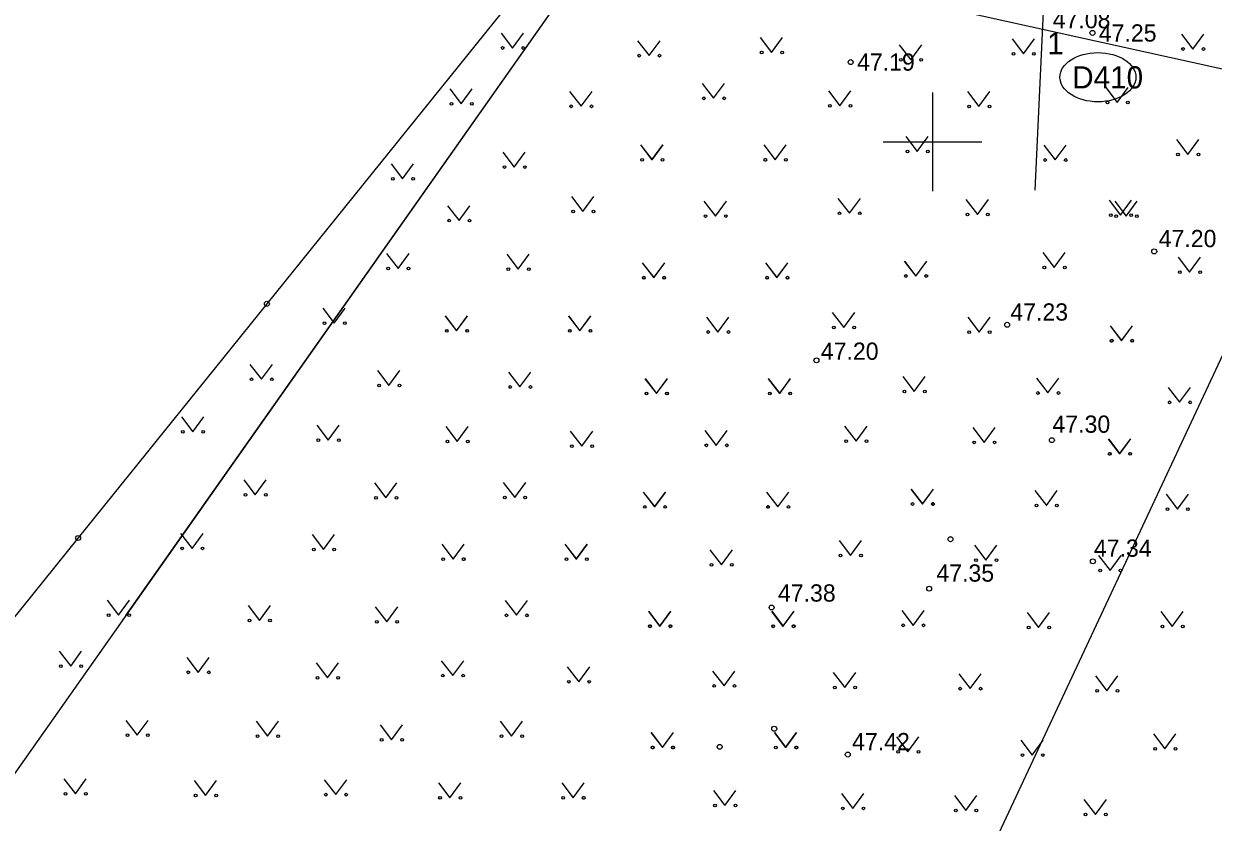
# Model space of a CAD drawing. Extents: x 641249 to 641933, y 6455704 to 6456001.
# Drawn here: x 641813.13 to 641861.39, y 6455822.4 to 6455854.79 of the extents above; entities that cross this region are included whole.
import ezdxf

# ---------------------------------------------------------------- set-up
doc = ezdxf.new("R2010")
doc.units = 0
for name, color, linetype in [('41', 7, 'Continuous'), ('DTRASS', 7, 'Continuous'), ('HALJASTUS', 7, 'Continuous'), ('KAEVU_NR', 7, 'Continuous'), ('KORGUS', 7, 'Continuous'), ('PIIR', 7, 'Continuous'), ('TEE', 7, 'Continuous'), ('TORU_NR', 7, 'Continuous'), ('VORK', 7, 'Continuous')]:
    doc.layers.add(name, color=color, linetype=linetype)

# ---------------------------------------------------------------- blocks, each defined once
blk = doc.blocks.new('MURU79')
at = {"layer": '41'}
for p, q in [((-46.3, 60.7), (0, 0)), ((0, 0), (44.6, 60.7))]:
    blk.add_line(p, q, dxfattribs=at)
for centre in [(-40.1, 0), (42.8, 0)]:
    blk.add_circle(centre, 5.5, dxfattribs=at)
blk = doc.blocks.new('MURU87')
at = {"layer": '41'}
for p, q in [((-46.3, 60.7), (0, 0)), ((0, 0), (44.6, 60.7))]:
    blk.add_line(p, q, dxfattribs=at)
for centre in [(-40.1, 0), (42.8, 0)]:
    blk.add_circle(centre, 5.5, dxfattribs=at)
blk = doc.blocks.new('MUR114')
at = {"layer": '41'}
for p, q in [((-46.1, 60.8), (0.3, 0.1)), ((0.3, 0.1), (44.8, 60.8))]:
    blk.add_line(p, q, dxfattribs=at)
for centre in [(-39.8, 0.1), (43.1, 0.1)]:
    blk.add_circle(centre, 5.5, dxfattribs=at)
blk = doc.blocks.new('VKORI6')
for p, q in [((0, 200), (0, -200)), ((-200, 0), (200, 0))]:
    blk.add_line(p, q)
blk = doc.blocks.new('MUR105')
at = {"layer": '41'}
for p, q in [((-46.3, 60.7), (0, 0)), ((0, 0), (44.6, 60.7))]:
    blk.add_line(p, q, dxfattribs=at)
for centre in [(-40.1, 0), (42.8, 0)]:
    blk.add_circle(centre, 5.5, dxfattribs=at)
blk = doc.blocks.new('MUR106')
at = {"layer": '41'}
for p, q in [((-46.3, 60.7), (0, 0)), ((0, 0), (44.6, 60.7))]:
    blk.add_line(p, q, dxfattribs=at)
for centre in [(-40.1, 0), (42.8, 0)]:
    blk.add_circle(centre, 5.5, dxfattribs=at)
blk = doc.blocks.new('MURU81')
at = {"layer": '41'}
for p, q in [((-46.3, 60.7), (0, 0)), ((0, 0), (44.6, 60.7))]:
    blk.add_line(p, q, dxfattribs=at)
for centre in [(-40.1, 0), (42.8, 0)]:
    blk.add_circle(centre, 5.5, dxfattribs=at)

msp = doc.modelspace()

# ---------------------------------------------------------------- linework, layer by layer
at = {"layer": 'DTRASS'}
for p, q in [((641854.509, 6455855.572), (641854.153, 6455848.036)), ((641867.815, 6455854.292), (641850.25, 6455816.74))]:
    msp.add_line(p, q, dxfattribs=at)
at = {"layer": 'HALJASTUS'}
for p, q in [((641843.006, 6455854.23), (641843.47, 6455853.624)), ((641843.47, 6455853.624), (641843.915, 6455854.23)), ((641853.228, 6455854.183), (641853.691, 6455853.577)), ((641853.691, 6455853.577), (641854.137, 6455854.183)), ((641860.104, 6455854.376), (641860.568, 6455853.769)), ((641860.568, 6455853.769), (641861.013, 6455854.376)), ((641848.653, 6455853.937), (641849.117, 6455853.33)), ((641849.117, 6455853.33), (641849.562, 6455853.937)), ((641835.276, 6455852.05), (641835.739, 6455851.444)), ((641835.739, 6455851.444), (641836.185, 6455852.05)), ((641840.656, 6455852.376), (641841.119, 6455851.769)), ((641841.119, 6455851.769), (641841.565, 6455852.376)), ((641845.779, 6455852.073), (641846.242, 6455851.466)), ((641846.242, 6455851.466), (641846.688, 6455852.073)), ((641851.422, 6455852.043), (641851.885, 6455851.436)), ((641851.885, 6455851.436), (641852.331, 6455852.043)), ((641857.037, 6455852.211), (641857.5, 6455851.604)), ((641857.5, 6455851.604), (641857.946, 6455852.211)), ((641848.921, 6455850.223), (641849.384, 6455849.616)), ((641849.384, 6455849.616), (641849.83, 6455850.223)), ((641859.901, 6455850.097), (641860.364, 6455849.49)), ((641860.364, 6455849.49), (641860.81, 6455850.097)), ((641838.156, 6455849.876), (641838.619, 6455849.269)), ((641838.619, 6455849.269), (641839.065, 6455849.876)), ((641843.156, 6455849.876), (641843.619, 6455849.269)), ((641843.619, 6455849.269), (641844.065, 6455849.876)), ((641854.515, 6455849.874), (641854.978, 6455849.267)), ((641854.978, 6455849.267), (641855.424, 6455849.874)), ((641835.356, 6455847.786), (641835.819, 6455847.18)), ((641835.819, 6455847.18), (641836.265, 6455847.786)), ((641846.165, 6455847.71), (641846.628, 6455847.104)), ((641846.628, 6455847.104), (641847.074, 6455847.71)), ((641851.36, 6455847.666), (641851.823, 6455847.059)), ((641851.823, 6455847.059), (641852.269, 6455847.666)), ((641830.324, 6455847.413), (641830.788, 6455846.806)), ((641830.788, 6455846.806), (641831.233, 6455847.413)), ((641840.727, 6455847.6), (641841.19, 6455846.993)), ((641841.19, 6455846.993), (641841.636, 6455847.6)), ((641857.171, 6455847.635), (641857.635, 6455847.028)), ((641857.635, 6455847.028), (641858.08, 6455847.635)), ((641827.851, 6455845.476), (641828.314, 6455844.869)), ((641828.314, 6455844.869), (641828.76, 6455845.476)), ((641832.727, 6455845.44), (641833.19, 6455844.833)), ((641833.19, 6455844.833), (641833.636, 6455845.44)), ((641854.478, 6455845.507), (641854.941, 6455844.901)), ((641854.941, 6455844.901), (641855.387, 6455845.507)), ((641859.972, 6455845.321), (641860.435, 6455844.714)), ((641860.435, 6455844.714), (641860.881, 6455845.321)), ((641838.227, 6455845.1), (641838.69, 6455844.493)), ((641838.69, 6455844.493), (641839.136, 6455845.1)), ((641843.227, 6455845.1), (641843.69, 6455844.493)), ((641843.69, 6455844.493), (641844.136, 6455845.1)), ((641848.86, 6455845.166), (641849.323, 6455844.559)), ((641849.323, 6455844.559), (641849.769, 6455845.166)), ((641825.263, 6455843.257), (641825.726, 6455842.65)), ((641825.726, 6455842.65), (641826.172, 6455843.257)), ((641830.227, 6455842.94), (641830.69, 6455842.333)), ((641830.69, 6455842.333), (641831.136, 6455842.94)), ((641835.227, 6455842.94), (641835.69, 6455842.333)), ((641835.69, 6455842.333), (641836.136, 6455842.94)), ((641840.834, 6455842.895), (641841.297, 6455842.288)), ((641841.297, 6455842.288), (641841.743, 6455842.895)), ((641845.937, 6455843.077), (641846.401, 6455842.47)), ((641846.401, 6455842.47), (641846.846, 6455843.077)), ((641851.431, 6455842.89), (641851.895, 6455842.283)), ((641851.895, 6455842.283), (641852.34, 6455842.89)), ((641857.213, 6455842.544), (641857.676, 6455841.937)), ((641857.676, 6455841.937), (641858.122, 6455842.544)), ((641822.306, 6455840.976), (641822.769, 6455840.369)), ((641822.769, 6455840.369), (641823.215, 6455840.976)), ((641827.481, 6455840.729), (641827.944, 6455840.122)), ((641827.944, 6455840.122), (641828.39, 6455840.729)), ((641832.798, 6455840.664), (641833.262, 6455840.057)), ((641833.262, 6455840.057), (641833.707, 6455840.664)), ((641848.798, 6455840.482), (641849.261, 6455839.876)), ((641849.261, 6455839.876), (641849.707, 6455840.482)), ((641838.334, 6455840.395), (641838.797, 6455839.788)), ((641838.797, 6455839.788), (641839.243, 6455840.395)), ((641843.334, 6455840.395), (641843.797, 6455839.788)), ((641843.797, 6455839.788), (641844.243, 6455840.395)), ((641854.219, 6455840.421), (641854.683, 6455839.814)), ((641854.683, 6455839.814), (641855.128, 6455840.421)), ((641859.561, 6455840.042), (641860.025, 6455839.435)), ((641860.025, 6455839.435), (641860.47, 6455840.042)), ((641819.521, 6455838.841), (641819.984, 6455838.235)), ((641819.984, 6455838.235), (641820.43, 6455838.841)), ((641825.017, 6455838.51), (641825.48, 6455837.903)), ((641825.48, 6455837.903), (641825.926, 6455838.51)), ((641830.253, 6455838.448), (641830.717, 6455837.841)), ((641830.717, 6455837.841), (641831.162, 6455838.448)), ((641835.305, 6455838.263), (641835.769, 6455837.656)), ((641835.769, 6455837.656), (641836.214, 6455838.263)), ((641840.763, 6455838.297), (641841.226, 6455837.69)), ((641841.226, 6455837.69), (641841.672, 6455838.297)), ((641846.437, 6455838.463), (641846.9, 6455837.856)), ((641846.9, 6455837.856), (641847.346, 6455838.463)), ((641851.632, 6455838.418), (641852.095, 6455837.811)), ((641852.095, 6455837.811), (641852.541, 6455838.418)), ((641857.137, 6455837.954), (641857.6, 6455837.347)), ((641857.6, 6455837.347), (641858.046, 6455837.954)), ((641822.059, 6455836.29), (641822.523, 6455835.684)), ((641822.523, 6455835.684), (641822.968, 6455836.29)), ((641827.358, 6455836.167), (641827.821, 6455835.56)), ((641827.821, 6455835.56), (641828.267, 6455836.167)), ((641832.585, 6455836.177), (641833.048, 6455835.57)), ((641833.048, 6455835.57), (641833.494, 6455836.177)), ((641838.263, 6455835.797), (641838.726, 6455835.19)), ((641838.726, 6455835.19), (641839.172, 6455835.797)), ((641843.263, 6455835.797), (641843.726, 6455835.19)), ((641843.726, 6455835.19), (641844.172, 6455835.797)), ((641849.132, 6455835.918), (641849.595, 6455835.311)), ((641849.595, 6455835.311), (641850.041, 6455835.918)), ((641854.158, 6455835.859), (641854.621, 6455835.252)), ((641854.621, 6455835.252), (641855.067, 6455835.859)), ((641859.477, 6455835.707), (641859.94, 6455835.1)), ((641859.94, 6455835.1), (641860.386, 6455835.707)), ((641819.493, 6455834.116), (641819.956, 6455833.51)), ((641819.956, 6455833.51), (641820.402, 6455834.116)), ((641824.832, 6455834.071), (641825.295, 6455833.464)), ((641825.295, 6455833.464), (641825.741, 6455834.071)), ((641830.085, 6455833.677), (641830.548, 6455833.07)), ((641830.548, 6455833.07), (641830.994, 6455833.677)), ((641835.085, 6455833.677), (641835.548, 6455833.07)), ((641835.548, 6455833.07), (641835.994, 6455833.677)), ((641846.209, 6455833.829), (641846.672, 6455833.222)), ((641846.672, 6455833.222), (641847.118, 6455833.829)), ((641840.971, 6455833.454), (641841.435, 6455832.847)), ((641841.435, 6455832.847), (641841.88, 6455833.454)), ((641851.703, 6455833.642), (641852.167, 6455833.035)), ((641852.167, 6455833.035), (641852.612, 6455833.642)), ((641856.743, 6455833.224), (641857.206, 6455832.617)), ((641857.206, 6455832.617), (641857.652, 6455833.224)), ((641816.51, 6455831.409), (641816.973, 6455830.802)), ((641816.973, 6455830.802), (641817.419, 6455831.409)), ((641832.656, 6455831.401), (641833.119, 6455830.794)), ((641833.119, 6455830.794), (641833.565, 6455831.401)), ((641822.227, 6455831.188), (641822.691, 6455830.581)), ((641822.691, 6455830.581), (641823.136, 6455831.188)), ((641827.392, 6455831.132), (641827.855, 6455830.526)), ((641827.855, 6455830.526), (641828.301, 6455831.132)), ((641838.471, 6455830.954), (641838.935, 6455830.347)), ((641838.935, 6455830.347), (641839.38, 6455830.954)), ((641843.471, 6455830.954), (641843.935, 6455830.347)), ((641843.935, 6455830.347), (641844.38, 6455830.954)), ((641848.751, 6455830.993), (641849.215, 6455830.387)), ((641849.215, 6455830.387), (641849.66, 6455830.993)), ((641853.841, 6455830.909), (641854.304, 6455830.302)), ((641854.304, 6455830.302), (641854.75, 6455830.909)), ((641859.267, 6455830.951), (641859.73, 6455830.344)), ((641859.73, 6455830.344), (641860.176, 6455830.951)), ((641814.566, 6455829.339), (641815.03, 6455828.733)), ((641815.03, 6455828.733), (641815.475, 6455829.339)), ((641819.741, 6455829.088), (641820.205, 6455828.481)), ((641820.205, 6455828.481), (641820.65, 6455829.088)), ((641824.989, 6455828.867), (641825.452, 6455828.26)), ((641825.452, 6455828.26), (641825.898, 6455828.867)), ((641830.069, 6455828.954), (641830.532, 6455828.347)), ((641830.532, 6455828.347), (641830.978, 6455828.954)), ((641835.182, 6455828.707), (641835.645, 6455828.101)), ((641835.645, 6455828.101), (641836.091, 6455828.707)), ((641841.078, 6455828.535), (641841.542, 6455827.928)), ((641841.542, 6455827.928), (641841.987, 6455828.535)), ((641845.975, 6455828.468), (641846.438, 6455827.861)), ((641846.438, 6455827.861), (641846.884, 6455828.468)), ((641851.065, 6455828.426), (641851.528, 6455827.819)), ((641851.528, 6455827.819), (641851.974, 6455828.426)), ((641856.617, 6455828.342), (641857.08, 6455827.735)), ((641857.08, 6455827.735), (641857.526, 6455828.342)), ((641817.272, 6455826.533), (641817.735, 6455825.927)), ((641817.735, 6455825.927), (641818.181, 6455826.533)), ((641822.555, 6455826.497), (641823.018, 6455825.891)), ((641823.018, 6455825.891), (641823.464, 6455826.497)), ((641832.455, 6455826.5), (641832.918, 6455825.893)), ((641832.918, 6455825.893), (641833.364, 6455826.5)), ((641827.587, 6455826.354), (641828.05, 6455825.747)), ((641828.05, 6455825.747), (641828.496, 6455826.354)), ((641838.578, 6455826.035), (641839.042, 6455825.428)), ((641839.042, 6455825.428), (641839.487, 6455826.035)), ((641843.578, 6455826.035), (641844.042, 6455825.428)), ((641844.042, 6455825.428), (641844.487, 6455826.035)), ((641858.972, 6455825.985), (641859.436, 6455825.378)), ((641859.436, 6455825.378), (641859.881, 6455825.985)), ((641848.541, 6455825.859), (641849.004, 6455825.252)), ((641849.004, 6455825.252), (641849.45, 6455825.859)), ((641853.588, 6455825.732), (641854.052, 6455825.126)), ((641854.052, 6455825.126), (641854.497, 6455825.732)), ((641814.756, 6455824.16), (641815.22, 6455823.554)), ((641815.22, 6455823.554), (641815.665, 6455824.16)), ((641820.039, 6455824.089), (641820.503, 6455823.482)), ((641820.503, 6455823.482), (641820.948, 6455824.089)), ((641825.322, 6455824.125), (641825.786, 6455823.518)), ((641825.786, 6455823.518), (641826.231, 6455824.125)), ((641829.955, 6455824), (641830.418, 6455823.393)), ((641830.418, 6455823.393), (641830.864, 6455824)), ((641834.955, 6455824), (641835.418, 6455823.393)), ((641835.418, 6455823.393), (641835.864, 6455824)), ((641841.114, 6455823.688), (641841.577, 6455823.081)), ((641841.577, 6455823.081), (641842.023, 6455823.688)), ((641846.305, 6455823.568), (641846.769, 6455822.962)), ((641846.769, 6455822.962), (641847.214, 6455823.568)), ((641850.89, 6455823.484), (641851.353, 6455822.877)), ((641851.353, 6455822.877), (641851.799, 6455823.484)), ((641856.148, 6455823.316), (641856.611, 6455822.709)), ((641856.611, 6455822.709), (641857.057, 6455823.316))]:
    msp.add_line(p, q, dxfattribs=at)
for centre in [(641843.069, 6455853.624), (641843.898, 6455853.624), (641853.29, 6455853.577), (641854.119, 6455853.577), (641860.167, 6455853.769), (641860.995, 6455853.769), (641848.716, 6455853.33), (641849.544, 6455853.33), (641840.718, 6455851.769), (641841.547, 6455851.769), (641857.099, 6455851.604), (641857.928, 6455851.604), (641835.338, 6455851.444), (641836.167, 6455851.444), (641845.841, 6455851.466), (641846.67, 6455851.466), (641851.484, 6455851.436), (641852.313, 6455851.436), (641848.983, 6455849.616), (641849.812, 6455849.616), (641838.218, 6455849.269), (641839.047, 6455849.269), (641843.218, 6455849.269), (641844.047, 6455849.269), (641854.577, 6455849.267), (641855.406, 6455849.267), (641859.963, 6455849.49), (641860.792, 6455849.49), (641835.418, 6455847.18), (641836.247, 6455847.18), (641830.387, 6455846.806), (641831.215, 6455846.806), (641840.789, 6455846.993), (641841.618, 6455846.993), (641846.227, 6455847.104), (641847.056, 6455847.104), (641851.422, 6455847.059), (641852.251, 6455847.059), (641857.234, 6455847.028), (641858.063, 6455847.028), (641827.913, 6455844.869), (641828.742, 6455844.869), (641832.789, 6455844.833), (641833.618, 6455844.833), (641854.54, 6455844.901), (641855.369, 6455844.901), (641838.289, 6455844.493), (641839.118, 6455844.493), (641843.289, 6455844.493), (641844.118, 6455844.493), (641848.922, 6455844.559), (641849.751, 6455844.559), (641860.034, 6455844.714), (641860.863, 6455844.714), (641825.325, 6455842.65), (641826.154, 6455842.65), (641830.289, 6455842.333), (641831.118, 6455842.333), (641835.289, 6455842.333), (641836.118, 6455842.333), (641846, 6455842.47), (641846.828, 6455842.47), (641840.896, 6455842.288), (641841.725, 6455842.288), (641851.494, 6455842.283), (641852.322, 6455842.283), (641857.275, 6455841.937), (641858.104, 6455841.937), (641822.368, 6455840.369), (641823.197, 6455840.369), (641827.543, 6455840.122), (641828.372, 6455840.122), (641832.861, 6455840.057), (641833.689, 6455840.057), (641838.396, 6455839.788), (641839.225, 6455839.788), (641843.396, 6455839.788), (641844.225, 6455839.788), (641848.86, 6455839.876), (641849.689, 6455839.876), (641854.282, 6455839.814), (641855.11, 6455839.814), (641859.624, 6455839.435), (641860.452, 6455839.435), (641819.583, 6455838.235), (641820.412, 6455838.235), (641825.079, 6455837.903), (641825.908, 6455837.903), (641830.316, 6455837.841), (641831.145, 6455837.841), (641835.368, 6455837.656), (641836.196, 6455837.656), (641840.825, 6455837.69), (641841.654, 6455837.69), (641846.499, 6455837.856), (641847.328, 6455837.856), (641851.694, 6455837.811), (641852.523, 6455837.811), (641857.199, 6455837.347), (641858.028, 6455837.347), (641822.122, 6455835.684), (641822.951, 6455835.684), (641827.42, 6455835.56), (641828.249, 6455835.56), (641832.647, 6455835.57), (641833.476, 6455835.57), (641838.325, 6455835.19), (641839.154, 6455835.19), (641843.325, 6455835.19), (641844.154, 6455835.19), (641849.194, 6455835.311), (641850.023, 6455835.311), (641854.22, 6455835.252), (641855.049, 6455835.252), (641859.539, 6455835.1), (641860.368, 6455835.1), (641819.555, 6455833.51), (641820.384, 6455833.51), (641824.894, 6455833.464), (641825.723, 6455833.464), (641846.271, 6455833.222), (641847.1, 6455833.222), (641830.147, 6455833.07), (641830.976, 6455833.07), (641835.147, 6455833.07), (641835.976, 6455833.07), (641841.034, 6455832.847), (641841.862, 6455832.847), (641851.766, 6455833.035), (641852.594, 6455833.035), (641856.805, 6455832.617), (641857.634, 6455832.617), (641816.572, 6455830.802), (641817.401, 6455830.802), (641832.718, 6455830.794), (641833.547, 6455830.794), (641822.29, 6455830.581), (641823.118, 6455830.581), (641827.454, 6455830.526), (641828.283, 6455830.526), (641838.534, 6455830.347), (641839.362, 6455830.347), (641843.534, 6455830.347), (641844.362, 6455830.347), (641848.813, 6455830.387), (641849.642, 6455830.387), (641853.903, 6455830.302), (641854.732, 6455830.302), (641859.329, 6455830.344), (641860.158, 6455830.344), (641814.629, 6455828.733), (641815.457, 6455828.733), (641819.804, 6455828.481), (641820.633, 6455828.481), (641830.131, 6455828.347), (641830.96, 6455828.347), (641825.051, 6455828.26), (641825.88, 6455828.26), (641835.244, 6455828.101), (641836.073, 6455828.101), (641841.141, 6455827.928), (641841.969, 6455827.928), (641846.037, 6455827.861), (641846.866, 6455827.861), (641851.127, 6455827.819), (641851.956, 6455827.819), (641856.679, 6455827.735), (641857.508, 6455827.735), (641817.334, 6455825.927), (641818.163, 6455825.927), (641832.517, 6455825.893), (641833.346, 6455825.893), (641822.617, 6455825.891), (641823.446, 6455825.891), (641827.649, 6455825.747), (641828.478, 6455825.747), (641838.641, 6455825.428), (641839.469, 6455825.428), (641843.641, 6455825.428), (641844.469, 6455825.428), (641848.603, 6455825.252), (641849.432, 6455825.252), (641853.651, 6455825.126), (641854.479, 6455825.126), (641859.035, 6455825.378), (641859.863, 6455825.378), (641814.819, 6455823.554), (641815.647, 6455823.554), (641820.102, 6455823.482), (641820.931, 6455823.482), (641825.385, 6455823.518), (641826.214, 6455823.518), (641830.017, 6455823.393), (641830.846, 6455823.393), (641835.017, 6455823.393), (641835.846, 6455823.393), (641841.176, 6455823.081), (641842.005, 6455823.081), (641846.368, 6455822.962), (641847.196, 6455822.962), (641850.952, 6455822.877), (641851.781, 6455822.877), (641856.21, 6455822.709), (641857.039, 6455822.709)]:
    msp.add_circle(centre, 0.055, dxfattribs=at)
at = {"layer": 'KAEVU_NR'}
msp.add_ellipse((641856.713, 6455852.626), major_axis=(1.541, 0), ratio=0.647841, dxfattribs=at)
at = {"layer": 'KORGUS'}
for centre in [(641856.492, 6455854.424), (641846.681, 6455853.239), (641859, 6455845.558), (641822.992, 6455843.434), (641853.03, 6455842.582), (641845.292, 6455841.138), (641854.847, 6455837.901), (641815.331, 6455833.931), (641850.731, 6455833.88), (641856.511, 6455832.983), (641849.866, 6455831.876), (641843.473, 6455831.112), (641843.58, 6455826.193), (641841.365, 6455825.459), (641846.563, 6455825.145)]:
    msp.add_circle(centre, 0.1, dxfattribs=at)
at = {"layer": 'PIIR'}
for points in [[(641756.661, 6455749.88), (641761.52, 6455754.99), (641783.67, 6455787.4), (641809.1, 6455819.19), (641838.38, 6455860.75), (641821.63, 6455862.741)], [(641817.265, 6455830.78), (641838.38, 6455860.75), (641821.63, 6455862.741)], [(641821.63, 6455862.741), (641838.38, 6455860.75), (641836.81, 6455858.48), (641888.18, 6455847.14), (641919.5, 6455838.488)]]:
    msp.add_lwpolyline(points, dxfattribs=at)
at = {"layer": 'TEE'}
msp.add_lwpolyline([(641868.021, 6455860.319), (641856.51, 6455861.469), (641840.752, 6455863.05), (641839.303, 6455862.4), (641837.998, 6455861.679), (641832.554, 6455855.295), (641822.992, 6455843.434), (641815.331, 6455833.931), (641807.962, 6455824.798), (641800.555, 6455815.708), (641801.135, 6455815.089)], dxfattribs=at)
at = {"layer": 'VORK'}
for p, q in [((641850, 6455852), (641850, 6455848)), ((641848, 6455850), (641852, 6455850))]:
    msp.add_line(p, q, dxfattribs=at)

# ---------------------------------------------------------------- block references
at = {"layer": 'HALJASTUS', "xscale": 0.01, "yscale": 0.01}
for name, p in [('MURU87', (641832.96, 6455853.81)), ('MURU87', (641838.5, 6455853.5)), ('MURU81', (641830.88, 6455851.55)), ('MUR105', (641838.62, 6455849.27)), ('MUR106', (641843.62, 6455849.27)), ('MUR114', (641833.03, 6455848.98)), ('MURU79', (641828.5, 6455848.5)), ('MUR105', (641857.86, 6455846.99)), ('MUR105', (641838.69, 6455844.49)), ('MUR106', (641843.69, 6455844.49)), ('MUR105', (641849.32, 6455844.56)), ('MUR105', (641830.69, 6455842.33)), ('MUR106', (641835.69, 6455842.33)), ('MUR106', (641857.67, 6455841.93)), ('MUR105', (641838.8, 6455839.79)), ('MUR106', (641843.8, 6455839.79)), ('MUR106', (641857.59, 6455837.34)), ('MUR105', (641838.73, 6455835.19)), ('MUR106', (641843.73, 6455835.19)), ('MUR105', (641849.59, 6455835.31)), ('MUR105', (641830.55, 6455833.07)), ('MUR106', (641835.55, 6455833.07)), ('MUR105', (641838.94, 6455830.35)), ('MUR106', (641843.94, 6455830.35)), ('MUR105', (641839.05, 6455825.43)), ('MUR106', (641844.05, 6455825.43)), ('MUR105', (641830.42, 6455823.39)), ('MUR106', (641835.42, 6455823.39))]:
    msp.add_blockref(name, p, dxfattribs=at)
at = {"layer": 'VORK', "xscale": 0.01, "yscale": 0.01}
msp.add_blockref('VKORI6', (641850, 6455850), dxfattribs=at)

# ---------------------------------------------------------------- texts
at = {"layer": 'KAEVU_NR'}
msp.add_text('D410', height=0.9, dxfattribs=at).set_placement((641855.67, 6455852.17))
at = {"layer": 'KORGUS'}
for s, p in [(' 47.08', (641854.62, 6455854.61)), (' 47.25', (641856.49, 6455854.07)), (' 47.19', (641846.68, 6455852.89)), ('47.20', (641859.18, 6455845.73)), ('47.23', (641853.16, 6455842.75)), ('47.20', (641845.47, 6455841.16)), ('47.30', (641854.87, 6455838.2)), ('47.34', (641856.55, 6455833.17)), ('47.35', (641850.16, 6455832.16)), ('47.38', (641843.73, 6455831.35)), ('47.42', (641846.74, 6455825.32))]:
    msp.add_text(s, height=0.7, dxfattribs=at).set_placement(p)
at = {"layer": 'TORU_NR'}
msp.add_text('1', height=0.9, dxfattribs=at).set_placement((641854.66, 6455853.55))

doc.saveas('drawing.dxf')
